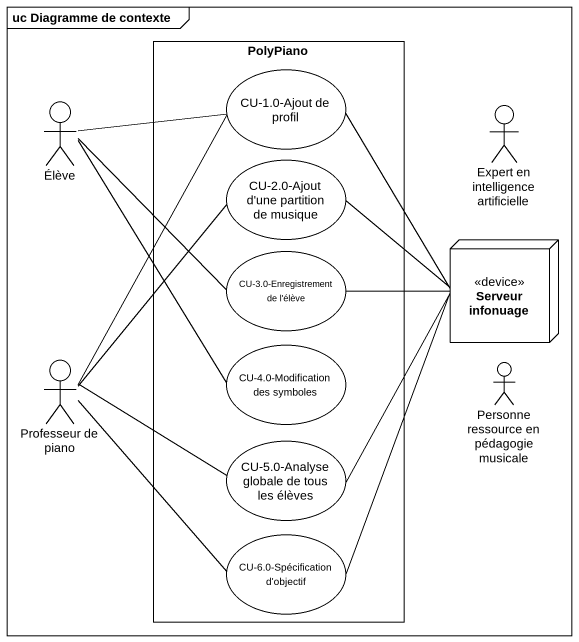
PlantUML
@startuml
mainframe uc Diagramme de contexte
rectangle PolyPiano {
  usecase "CU-1.0-Ajout de profil" as CU_1_0_Ajout_de_profil
  usecase "CU-2.0-Ajout d'une partition de musique" as CU_2_0_Ajout_d_une
  usecase "CU-3.0-Enregistrement de l'élève" as CU_3_0_Enregistrement_de_l
  usecase "CU-4.0-Modification des symboles" as CU_4_0_Modification_des
  usecase "CU-5.0-Analyse globale de tous les élèves" as CU_5_0_Analyse_globale_de
  usecase "CU-6.0-Spécification d'objectif" as CU_6_0_Spécification_d
}
actor Élève
actor "Expert en intelligence artificielle" as Expert_en_intelligence
node "Serveur infonuage" as Serveur_infonuage <<device>>
actor "Professeur de piano" as Professeur_de_piano
actor "Personne ressource en pédagogie musicale" as Personne_ressource_en
Élève -right- CU_1_0_Ajout_de_profil
Élève -right- CU_3_0_Enregistrement_de_l
Élève -- CU_4_0_Modification_des
Serveur_infonuage -up- CU_1_0_Ajout_de_profil
Serveur_infonuage -left- CU_2_0_Ajout_d_une
Serveur_infonuage -left- CU_3_0_Enregistrement_de_l
Serveur_infonuage -- CU_5_0_Analyse_globale_de
Serveur_infonuage -- CU_6_0_Spécification_d
Professeur_de_piano -up- CU_1_0_Ajout_de_profil
Professeur_de_piano -up- CU_2_0_Ajout_d_une
Professeur_de_piano -right- CU_5_0_Analyse_globale_de
Professeur_de_piano -- CU_6_0_Spécification_d
@enduml
